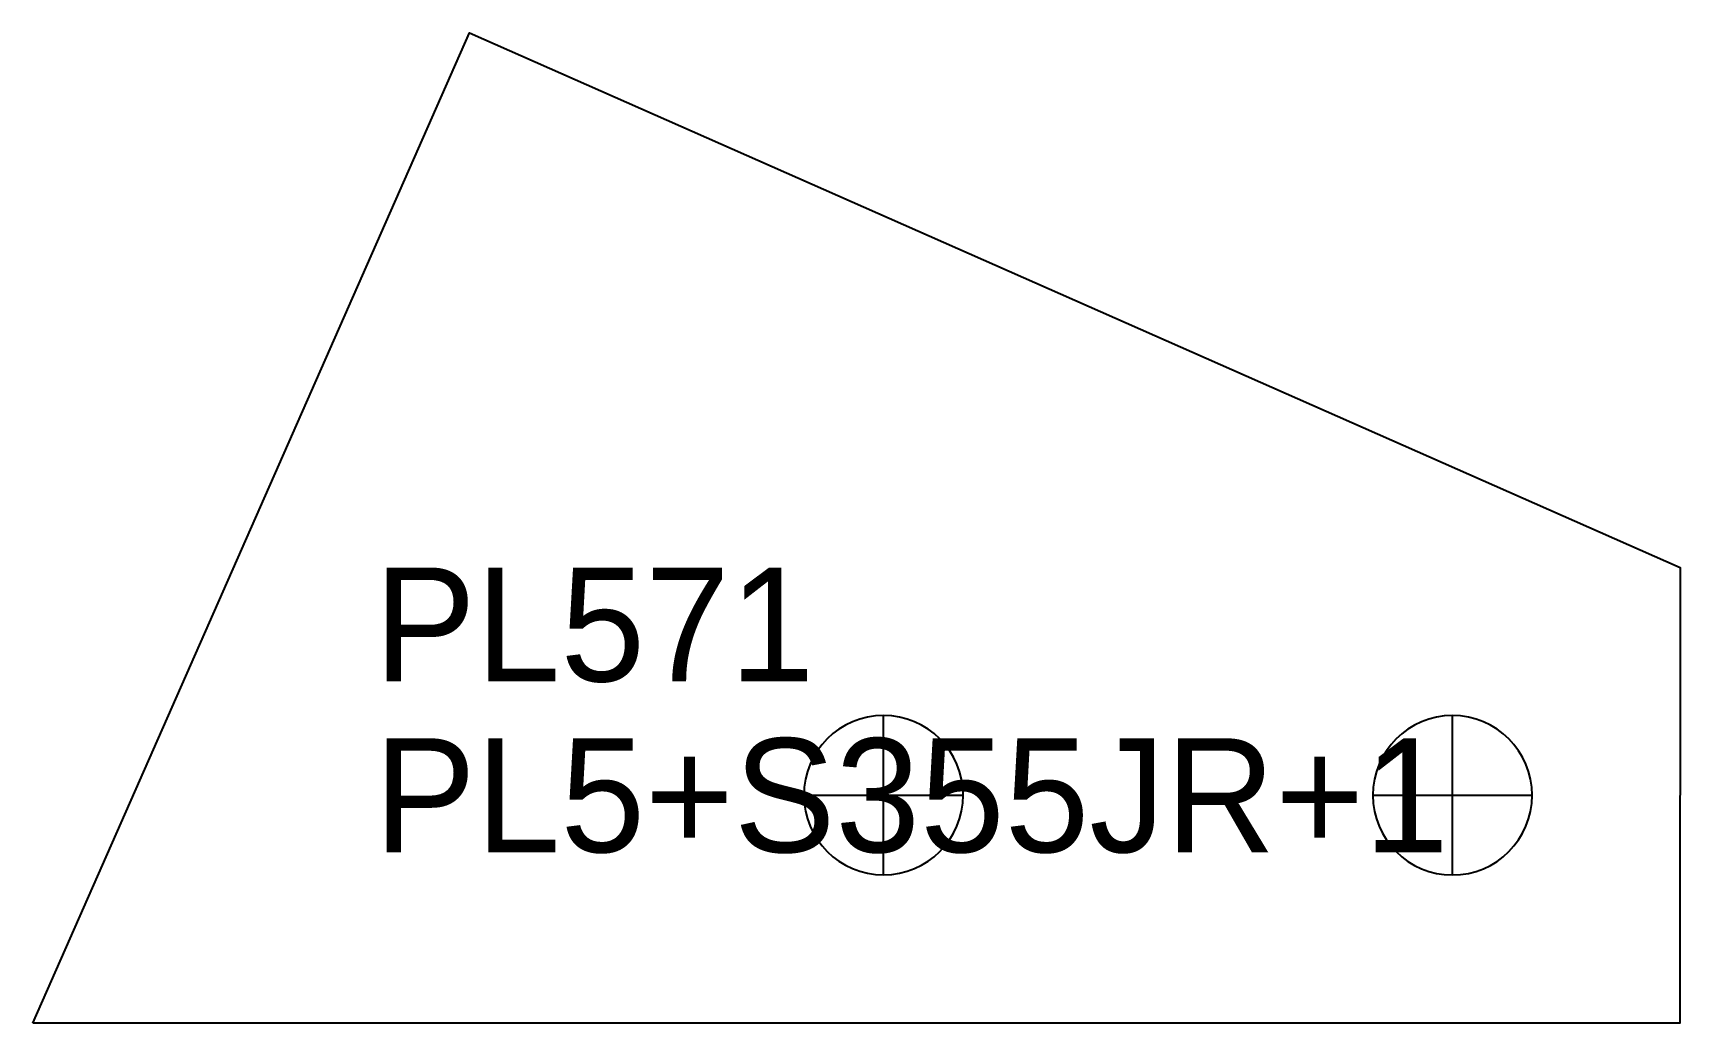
# Model space of a CAD drawing. Extents: x 0 to 145, y 0 to 87.
import ezdxf

# ---------------------------------------------------------------- set-up
doc = ezdxf.new("R2010")
doc.units = 0
for name, color, linetype in [('14', 7, 'CONTINUOUS'), ('CUT', 7, 'CONTINUOUS'), ('SCRIBE', 3, 'CONTINUOUS'), ('TEXT', 7, 'CONTINUOUS')]:
    doc.layers.add(name, color=color, linetype=linetype)

msp = doc.modelspace()

# ---------------------------------------------------------------- linework, layer by layer
at = {"layer": '14', "color": 7, "linetype": 'CONTINUOUS'}
for p, q in [((74.75, 13.01), (74.75, 27.01)), ((124.75, 13), (124.75, 27)), ((67.75, 20.01), (81.75, 20.01)), ((117.75, 20), (131.75, 20))]:
    msp.add_line(p, q, dxfattribs=at)
for points in [[(74.75, 27.01, 1), (74.75, 13.01, 1)], [(124.75, 27, 1), (124.75, 13, 1)]]:
    msp.add_lwpolyline(points, format="xyb", close=True, dxfattribs=at)
at = {"layer": 'CUT', "color": 7, "linetype": 'CONTINUOUS'}
msp.add_lwpolyline([(0, 0), (38.37, 86.94), (144.75, 40), (144.74, 0)], close=True, dxfattribs=at)

# ---------------------------------------------------------------- texts
at = {"layer": 'SCRIBE', "color": 3}
msp.add_text('PL571', height=10, dxfattribs=at).set_placement((30, 30))
at = {"layer": 'TEXT', "color": 7}
msp.add_text('PL5+S355JR+1', height=10, dxfattribs=at).set_placement((30, 15))

doc.saveas('drawing.dxf')
